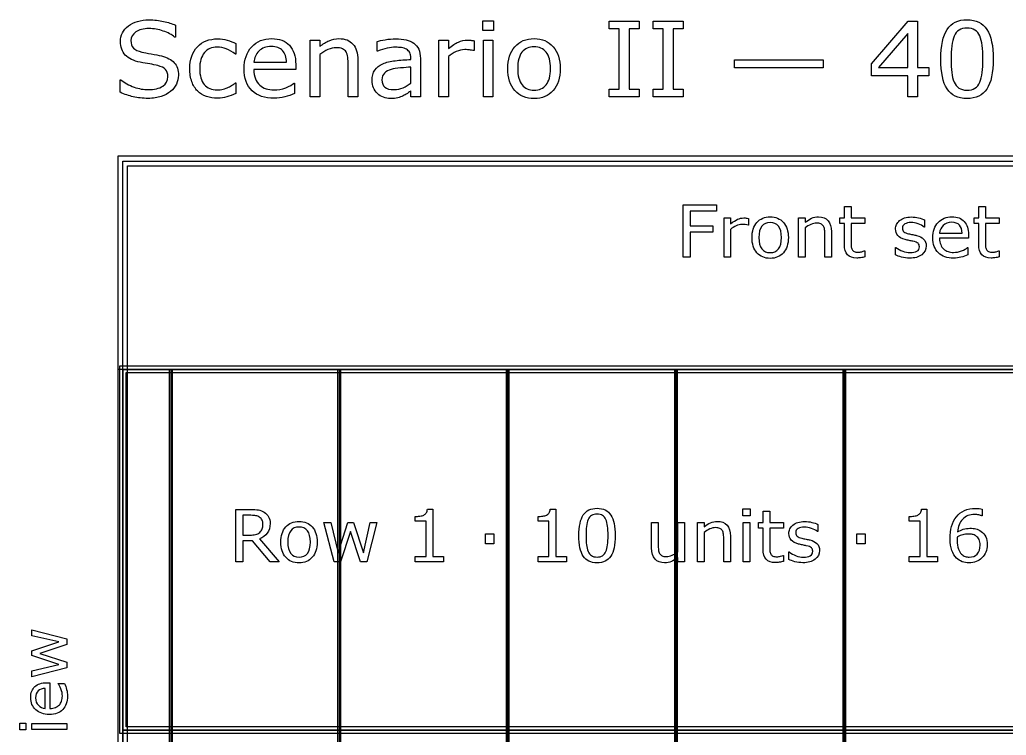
# Model space of a CAD drawing. Extents: x -13 to 750, y 12 to 2314.
# Drawn here: x 31.1 to 154.2, y 1646.2 to 1735.5 of the extents above; entities that cross this region are included whole.
import ezdxf

# ---------------------------------------------------------------- set-up
doc = ezdxf.new("R2010")
doc.units = 0
doc.layers.get('0').update_dxf_attribs({"linetype": 'CONTINUOUS'})

msp = doc.modelspace()

# ---------------------------------------------------------------- linework, layer by layer
at = {"color": 7}
for points in [[(90.244629, 1734.16734), (88.898926, 1734.16734), (88.898926, 1735.40514), (90.244629, 1735.40514)], [(108.41797, 1725.89), (104.68555, 1725.89), (104.68555, 1726.85484), (105.92334, 1726.85484), (105.92334, 1734.37682), (104.68555, 1734.37682), (104.68555, 1735.34166), (108.41797, 1735.34166), (108.41797, 1734.37682), (107.18018, 1734.37682), (107.18018, 1726.85484), (108.41797, 1726.85484)], [(113.88965, 1725.89), (110.15723, 1725.89), (110.15723, 1726.85484), (111.39502, 1726.85484), (111.39502, 1734.37682), (110.15723, 1734.37682), (110.15723, 1735.34166), (113.88965, 1735.34166), (113.88965, 1734.37682), (112.65186, 1734.37682), (112.65186, 1726.85484), (113.88965, 1726.85484)], [(144.53613, 1728.54967), (143.1333, 1728.54967), (143.1333, 1725.89), (141.91455, 1725.89), (141.91455, 1728.54967), (137.38867, 1728.54967), (137.38867, 1730.00963), (141.96533, 1735.34166), (143.1333, 1735.34166), (143.1333, 1729.56529), (144.53613, 1729.56529)], [(90.168457, 1725.89), (88.975098, 1725.89), (88.975098, 1732.98033), (90.168457, 1732.98033)], [(141.91455, 1729.56529), (141.91455, 1733.83092), (138.25195, 1729.56529)], [(131.3584, 1729.52086), (120.30078, 1729.52086), (120.30078, 1730.53648), (131.3584, 1730.53648)], [(152.57227, 1730.619)], [(97.341309, 1729.43199)], [(98.572754, 1729.43199)], [(50.939941, 1728.58775)], [(150.90278, 1727.73717)], [(79.929687, 1727.63563)], [(43.400391, 1718.48961), (43.400391, 1266.2904), (268.59961, 1266.2904), (268.59961, 1718.48961)], [(44, 1717.89), (268, 1717.89), (268, 1691.89), (44, 1691.89)], [(44.599609, 1717.29039), (267.40039, 1717.29039), (267.40039, 1267.4896), (44.599609, 1267.4896)], [(118.06421, 1711.66002), (114.75513, 1711.66002), (114.75513, 1709.81432), (117.59839, 1709.81432), (117.59839, 1709.04088), (114.75513, 1709.04088), (114.75513, 1705.89), (113.88501, 1705.89), (113.88501, 1712.43346), (118.06421, 1712.43346)], [(126.16333, 1708.34215)], [(127.01587, 1708.34215)], [(144.20719, 1707.30499)], [(43.599609, 1692.29039), (43.599609, 1646.48961), (268.40039, 1646.48961), (268.40039, 1692.29039)], [(43.400391, 1691.89), (43.400391, 1433.89), (44.599609, 1433.89), (44.599609, 1691.89)], [(44, 1691.89), (268, 1691.89), (268, 1646.89), (44, 1646.89)], [(44.400391, 1691.48961), (267.59961, 1691.48961), (267.59961, 1647.29039), (44.400391, 1647.29039)], [(49.800781, 1691.89), (49.800781, 1433.89), (50.199219, 1433.89), (50.199219, 1691.89)], [(70.800781, 1691.89), (70.800781, 1433.89), (71.199219, 1433.89), (71.199219, 1691.89)], [(91.800781, 1691.89), (91.800781, 1433.89), (92.199219, 1433.89), (92.199219, 1691.89)], [(112.80078, 1691.89), (112.80078, 1433.89), (113.19922, 1433.89), (113.19922, 1691.89)], [(133.80078, 1691.89), (133.80078, 1433.89), (134.19922, 1433.89), (134.19922, 1691.89)], [(122.26758, 1673.62047), (121.33594, 1673.62047), (121.33594, 1674.4774), (122.26758, 1674.4774)], [(61.473633, 1672.5921)], [(75.703125, 1672.79869), (74.424316, 1667.89), (73.659668, 1667.89), (72.398437, 1671.67369), (71.145996, 1667.89), (70.385742, 1667.89), (69.09375, 1672.79869), (69.955078, 1672.79869), (70.855957, 1668.99742), (72.082031, 1672.79869), (72.763184, 1672.79869), (74.02002, 1668.99742), (74.872559, 1672.79869)], [(122.21484, 1667.89), (121.38867, 1667.89), (121.38867, 1672.79869), (122.21484, 1672.79869)], [(90.292969, 1670.13561), (89.242676, 1670.13561), (89.242676, 1671.37926), (90.292969, 1671.37926)], [(105.41895, 1671.16393)], [(136.59814, 1670.13556), (135.54785, 1670.13556), (135.54785, 1671.37921), (136.59814, 1671.37921)], [(67.397461, 1670.34215)], [(68.25, 1670.34215)], [(151.82963, 1670.01251)], [(104.26317, 1669.16881)], [(130.90283, 1669.30499)], [(32.63672, 1659.397812), (37, 1658.261094), (37, 1657.581406), (33.63672, 1656.460312), (37, 1655.347031), (37, 1654.67125), (32.63672, 1653.522812), (32.63672, 1654.288437), (36.01562, 1655.089219), (32.63672, 1656.179062), (32.63672, 1656.784531), (36.01562, 1657.901719), (32.63672, 1658.659531)], [(31.90625, 1647.737656), (31.90625, 1646.909531), (31.14453, 1646.909531), (31.14453, 1647.737656)], [(37, 1647.690781), (37, 1646.956406), (32.63672, 1646.956406), (32.63672, 1647.690781)], [(44, 1646.89), (268, 1646.89), (268, 1620.89), (44, 1620.89)]]:
    msp.add_lwpolyline(points, close=True, dxfattribs=at)
for points in [[(50.559085, 1734.85289), (50.559085, 1733.36754), (50.470215, 1733.36754)], [(68.573729, 1731.18395), (68.573729, 1725.89), (67.38037, 1725.89), (67.38037, 1732.98033), (68.573729, 1732.98033), (68.573729, 1732.19322)], [(75.784668, 1731.61561), (75.721188, 1731.61561), (75.721188, 1732.82801)], [(84.607906, 1730.92368), (84.607906, 1725.89), (83.414547, 1725.89), (83.414547, 1732.98033), (84.607906, 1732.98033), (84.607906, 1731.93297)], [(87.838863, 1732.90423), (87.838867, 1731.67906)], [(58.106445, 1732.55504), (58.106445, 1731.22838), (58.042965, 1731.22838)], [(87.838867, 1731.67906), (87.775387, 1731.67906)], [(60.347168, 1730.22545), (64.409668, 1730.22545)], [(73.309081, 1730.49205), (73.309082, 1725.89)], [(79.929687, 1730.57457), (79.929687, 1730.75865)], [(81.116696, 1730.70154), (81.116699, 1725.89)], [(65.571289, 1729.31139), (60.347168, 1729.31139)], [(65.571292, 1729.95885), (65.571289, 1729.31139)], [(73.309082, 1725.89), (72.115723, 1725.89), (72.115723, 1729.92711)], [(79.929687, 1727.63561), (79.929687, 1729.60973)], [(43.652832, 1726.47398), (43.652832, 1728.0482), (43.741702, 1728.0482)], [(58.042965, 1727.64829), (58.106445, 1727.64829), (58.106445, 1726.33434)], [(65.368164, 1727.62291), (65.431644, 1727.62291), (65.431644, 1726.32164)], [(81.116699, 1725.89), (79.929687, 1725.89), (79.929687, 1726.64537)], [(134.00757, 1707.494), (134.00757, 1710.10436), (133.44946, 1710.10436), (133.44946, 1710.79869), (134.00757, 1710.79869), (134.00757, 1712.20934), (134.83374, 1712.20934), (134.83374, 1710.79869), (136.53882, 1710.79869), (136.53882, 1710.10436), (134.83374, 1710.10436), (134.83374, 1707.86754)], [(150.76831, 1707.494), (150.76831, 1710.10436), (150.21021, 1710.10436), (150.21021, 1710.79869), (150.76831, 1710.79869), (150.76831, 1712.20934), (151.59448, 1712.20934), (151.59448, 1710.79869), (153.29956, 1710.79869), (153.29956, 1710.10436), (151.59448, 1710.10436), (151.59448, 1707.86754)], [(119.81767, 1709.37486), (119.81767, 1705.89), (118.9915, 1705.89), (118.9915, 1710.79869), (119.81767, 1710.79869), (119.81767, 1710.07359)], [(122.05448, 1710.74599), (122.05444, 1709.89781)], [(129.1208, 1709.55506), (129.1208, 1705.89), (128.29463, 1705.89), (128.29463, 1710.79869), (129.1208, 1710.79869), (129.1208, 1710.25377)], [(144.01388, 1710.54817), (144.01388, 1709.66487), (143.96988, 1709.66487)], [(122.05444, 1709.89781), (122.01054, 1709.89781)], [(132.39917, 1705.89), (131.573, 1705.89), (131.573, 1708.68492)], [(132.39912, 1709.07604), (132.39917, 1705.89)], [(145.88159, 1708.89141), (148.69409, 1708.89141)], [(149.49829, 1708.2586), (145.88159, 1708.2586)], [(149.49825, 1708.70684), (149.49829, 1708.2586)], [(140.37085, 1706.18438), (140.37085, 1707.11163), (140.41475, 1707.11163)], [(149.35767, 1707.08966), (149.40157, 1707.08966), (149.40157, 1706.18878)], [(136.49489, 1706.67659), (136.53879, 1706.67659), (136.53882, 1705.9339)], [(153.25564, 1706.67659), (153.29954, 1706.67659), (153.29956, 1705.9339)], [(44, 1691.89), (44, 1433.89)], [(50, 1691.89), (50, 1433.89)], [(71, 1691.89), (71, 1433.89)], [(92, 1691.89), (92, 1433.89)], [(113, 1691.89), (113, 1433.89)], [(134, 1691.89), (134, 1433.89)], [(63.508301, 1667.89), (62.378906, 1667.89), (60.19043, 1670.49156), (58.964355, 1670.49156), (58.964355, 1667.89), (58.094238, 1667.89), (58.094238, 1674.43346), (59.926758, 1674.43346)], [(59.988281, 1673.68635), (58.964355, 1673.68635), (58.964355, 1671.21662), (59.843262, 1671.21662)], [(81.991699, 1674.45539), (82.672852, 1674.45539), (82.672852, 1668.55793), (84.008789, 1668.55793), (84.008789, 1667.89)], [(97.31543, 1674.45539), (97.996582, 1674.45539), (97.996582, 1668.55793), (99.33252, 1668.55793), (99.33252, 1667.89)], [(123.86719, 1669.494), (123.86719, 1672.10436), (123.30908, 1672.10436), (123.30908, 1672.79869), (123.86719, 1672.79869), (123.86719, 1674.20934), (124.69336, 1674.20934), (124.69336, 1672.79869), (126.39844, 1672.79869), (126.39844, 1672.10436), (124.69336, 1672.10436), (124.69336, 1669.86754)], [(143.62061, 1674.45539), (144.30176, 1674.45539), (144.30176, 1668.55793), (145.6377, 1668.55793), (145.6377, 1667.89)], [(151.19238, 1674.4554), (151.19238, 1673.61604), (151.14848, 1673.61604)], [(84.008789, 1667.89), (80.466797, 1667.89), (80.466797, 1668.55797), (81.829102, 1668.55797), (81.829102, 1672.94371), (80.466797, 1672.94371), (80.466797, 1673.54137)], [(99.33252, 1667.89), (95.790527, 1667.89), (95.790527, 1668.55797), (97.152832, 1668.55797), (97.152832, 1672.94371), (95.790527, 1672.94371), (95.790527, 1673.54137)], [(109.9541, 1669.61266), (109.9541, 1672.79869), (110.78027, 1672.79869), (110.78027, 1670.00377)], [(113.23246, 1669.13364), (113.23246, 1672.79868), (114.05863, 1672.79868), (114.05859, 1667.89)], [(116.51069, 1671.55506), (116.51069, 1667.89), (115.68452, 1667.89), (115.68452, 1672.79869), (116.51069, 1672.79869), (116.51069, 1672.25377)], [(130.70943, 1672.54817), (130.70943, 1671.66487), (130.66553, 1671.66487)], [(145.6377, 1667.89), (142.0957, 1667.89), (142.0957, 1668.55797), (143.45801, 1668.55797), (143.45801, 1672.94371), (142.0957, 1672.94371), (142.0957, 1673.54137)], [(61.047363, 1670.75084), (63.508301, 1667.89)], [(119.78906, 1667.89), (118.96289, 1667.89), (118.96289, 1670.68492)], [(119.78901, 1671.07604), (119.78906, 1667.89)], [(150.93788, 1669.97729), (150.9375, 1669.97736)], [(126.35451, 1668.67659), (126.39841, 1668.67659), (126.39844, 1667.9339)], [(127.06641, 1668.18438), (127.06641, 1669.11163), (127.11031, 1669.11163)], [(114.05859, 1667.89), (113.23242, 1667.89), (113.23242, 1668.43492)], [(34.49604, 1652.796248), (34.89453, 1652.79625)], [(34.89453, 1652.79625), (34.89453, 1649.581406)], [(35.93354, 1652.67125), (35.93354, 1652.71031), (36.73432, 1652.71031)], [(34.33203, 1649.581406), (34.33203, 1652.081406)]]:
    msp.add_lwpolyline(points, dxfattribs=at)
for points in [[(44.712894, 1734.75133), (45.381513, 1735.259143), (46.229983, 1735.51305), (47.258304, 1735.51305)], [(47.258304, 1735.51305), (47.922692, 1735.51305), (48.532067, 1735.449573), (49.086429, 1735.32262)], [(49.086429, 1735.32262), (49.640791, 1735.195667), (50.131676, 1735.03909), (50.559085, 1734.85289)], [(146.82764, 1734.32604), (147.356607, 1735.130073), (148.1818, 1735.53209), (149.30322, 1735.53209)], [(149.30322, 1735.53209), (150.437333, 1735.53209), (151.264647, 1735.123723), (151.78516, 1734.30699)], [(43.709964, 1732.80895), (43.709964, 1733.60029), (44.044274, 1734.24775), (44.712894, 1734.75133)], [(45.626953, 1734.00865), (45.220703, 1733.729357), (45.017578, 1733.369657), (45.017578, 1732.92955)], [(47.251953, 1734.4276), (46.579102, 1734.4276), (46.037435, 1734.28795), (45.626953, 1734.00865)], [(49.04834, 1734.12291), (48.464355, 1734.326037), (47.86556, 1734.4276), (47.251953, 1734.4276)], [(50.470215, 1733.36754), (50.110514, 1733.672227), (49.636556, 1733.924017), (49.04834, 1734.12291)], [(146.03418, 1730.60631), (146.03418, 1732.286323), (146.298667, 1733.526233), (146.82764, 1734.32604)], [(148.31299, 1734.23717), (148.05485, 1734.07213), (147.84961, 1733.822453), (147.69727, 1733.48814)], [(149.30322, 1734.48473), (148.905433, 1734.48473), (148.575357, 1734.40221), (148.31299, 1734.23717)], [(150.28711, 1734.23717), (150.033203, 1734.40221), (149.70524, 1734.48473), (149.30322, 1734.48473)], [(150.89648, 1733.50084), (150.748373, 1733.826687), (150.54525, 1734.07213), (150.28711, 1734.23717)], [(151.78516, 1734.30699), (152.3099, 1733.49449), (152.57227, 1732.26516), (152.57227, 1730.619)], [(44.312991, 1731.12682), (43.910973, 1731.55846), (43.709964, 1732.11917), (43.709964, 1732.80895)], [(45.017578, 1732.92955), (45.017578, 1732.535997), (45.119141, 1732.227077), (45.322266, 1732.00279)], [(53.307617, 1732.15514), (53.946614, 1732.815293), (54.788737, 1733.14537), (55.833984, 1733.14537)], [(55.833984, 1733.14537), (56.240234, 1733.14537), (56.638021, 1733.08824), (57.027344, 1732.97398)], [(57.027344, 1732.97398), (57.420899, 1732.859727), (57.780599, 1732.72008), (58.106445, 1732.55504)], [(60.080569, 1732.15514), (60.715335, 1732.836453), (61.548994, 1733.17711), (62.581546, 1733.17711)], [(62.581546, 1733.17711), (63.537926, 1733.17711), (64.274254, 1732.897813), (64.79053, 1732.33922)], [(68.573729, 1732.19322), (68.946125, 1732.50214), (69.331216, 1732.743353), (69.729003, 1732.91686)], [(69.729003, 1732.91686), (70.12679, 1733.09036), (70.535156, 1733.17711), (70.954101, 1733.17711)], [(70.954101, 1733.17711), (71.720051, 1733.17711), (72.304035, 1732.946477), (72.706054, 1732.48521)], [(75.721188, 1732.82801), (75.953935, 1732.891477), (76.290361, 1732.9613), (76.730466, 1733.03748)], [(76.730466, 1733.03748), (77.17057, 1733.113653), (77.604326, 1733.15174), (78.031735, 1733.15174)], [(78.031735, 1733.15174), (78.531084, 1733.15174), (78.964841, 1733.109423), (79.333005, 1733.02479)], [(79.333005, 1733.02479), (79.705401, 1732.944383), (80.027016, 1732.804733), (80.297849, 1732.60584)], [(84.607906, 1731.93297), (85.081865, 1732.31383), (85.498694, 1732.582547), (85.858394, 1732.73912)], [(85.858394, 1732.73912), (86.222327, 1732.899927), (86.592607, 1732.98033), (86.969234, 1732.98033)], [(86.969234, 1732.98033), (87.176591, 1732.98033), (87.326819, 1732.973997), (87.419918, 1732.96133)], [(87.419918, 1732.96133), (87.513017, 1732.952863), (87.652665, 1732.93383), (87.838863, 1732.90423)], [(92.910645, 1732.16783), (93.503092, 1732.840683), (94.300781, 1733.17711), (95.303711, 1733.17711)], [(95.303711, 1733.17711), (96.298177, 1733.17711), (97.091634, 1732.840683), (97.684082, 1732.16783)], [(147.69727, 1733.48814), (147.55339, 1733.174993), (147.453943, 1732.76663), (147.39893, 1732.26305)], [(151.20117, 1732.29479), (151.15037, 1732.768743), (151.048807, 1733.17076), (150.89648, 1733.50084)], [(45.322266, 1732.00279), (45.525391, 1731.77851), (45.882975, 1731.607123), (46.39502, 1731.48863)], [(46.39502, 1731.48863), (46.665853, 1731.429363), (47.050944, 1731.357423), (47.550293, 1731.27281)], [(52.355469, 1729.42564), (52.355469, 1730.585147), (52.672852, 1731.49498), (53.307617, 1732.15514)], [(54.177242, 1731.42516), (53.787919, 1730.97236), (53.593258, 1730.305853), (53.593258, 1729.42564)], [(55.783199, 1732.1107), (55.106116, 1732.1107), (54.570797, 1731.882187), (54.177242, 1731.42516)], [(56.913082, 1731.88219), (56.527991, 1732.03453), (56.151363, 1732.1107), (55.783199, 1732.1107)], [(58.042965, 1731.22838), (57.679032, 1731.511907), (57.302405, 1731.729843), (56.913082, 1731.88219)], [(59.134769, 1729.39391), (59.134769, 1730.55341), (59.450036, 1731.47382), (60.080569, 1732.15514)], [(60.988281, 1731.62828), (60.611654, 1731.251653), (60.397949, 1730.784043), (60.347168, 1730.22545)], [(62.518066, 1732.19322), (61.879069, 1732.19322), (61.36914, 1732.004907), (60.988281, 1731.62828)], [(63.933594, 1731.67906), (63.624675, 1732.021833), (63.152832, 1732.19322), (62.518066, 1732.19322)], [(64.409668, 1730.22545), (64.405468, 1730.85175), (64.246777, 1731.336287), (63.933594, 1731.67906)], [(64.79053, 1732.33922), (65.311038, 1731.780627), (65.571292, 1730.98717), (65.571292, 1729.95885)], [(69.595702, 1731.79967), (69.240233, 1731.638863), (68.899576, 1731.433623), (68.573729, 1731.18395)], [(70.617675, 1732.04088), (70.291828, 1732.04088), (69.951171, 1731.960477), (69.595702, 1731.79967)], [(71.392089, 1731.90758), (71.193196, 1731.996447), (70.935058, 1732.04088), (70.617675, 1732.04088)], [(71.84912, 1731.51402), (71.743326, 1731.69176), (71.590982, 1731.822947), (71.392089, 1731.90758)], [(72.058593, 1730.84117), (72.020506, 1731.12893), (71.950682, 1731.353213), (71.84912, 1731.51402)], [(72.706054, 1732.48521), (73.108072, 1732.02395), (73.309081, 1731.359563), (73.309081, 1730.49205)], [(76.978027, 1731.97107), (76.592936, 1731.89067), (76.19515, 1731.772183), (75.784668, 1731.61561)], [(78.025391, 1732.09803), (77.71224, 1732.09803), (77.363118, 1732.05571), (76.978027, 1731.97107)], [(78.768066, 1732.04723), (78.531087, 1732.081097), (78.283529, 1732.09803), (78.025391, 1732.09803)], [(79.377441, 1731.85045), (79.20817, 1731.947783), (79.005045, 1732.013377), (78.768066, 1732.04723)], [(79.783691, 1731.4315), (79.690592, 1731.60924), (79.555176, 1731.74889), (79.377441, 1731.85045)], [(79.929687, 1730.75865), (79.929687, 1731.029483), (79.881022, 1731.253767), (79.783691, 1731.4315)], [(80.297849, 1732.60584), (80.56445, 1732.41118), (80.767575, 1732.15939), (80.907224, 1731.85047)], [(80.907224, 1731.85047), (81.046872, 1731.54155), (81.116696, 1731.158573), (81.116696, 1730.70154)], [(85.598141, 1731.5521), (85.255367, 1731.391293), (84.925289, 1731.18182), (84.607906, 1730.92368)], [(86.664547, 1731.79966), (86.296383, 1731.79966), (85.940914, 1731.71714), (85.598141, 1731.5521)], [(87.254879, 1731.76796), (87.08984, 1731.789093), (86.893062, 1731.79966), (86.664547, 1731.79966)], [(87.775387, 1731.67906), (87.597652, 1731.721393), (87.42415, 1731.751027), (87.254879, 1731.76796)], [(92.02832, 1729.43199), (92.02832, 1730.587263), (92.322428, 1731.49921), (92.910645, 1732.16783)], [(93.792969, 1731.47594), (93.4375, 1731.0316), (93.259766, 1730.350283), (93.259766, 1729.43199)], [(95.303711, 1732.14879), (94.65625, 1732.14879), (94.15267, 1731.924507), (93.792969, 1731.47594)], [(96.801758, 1731.47594), (96.442057, 1731.924507), (95.942708, 1732.14879), (95.303711, 1732.14879)], [(97.341309, 1729.43199), (97.341309, 1730.350283), (97.161459, 1731.0316), (96.801758, 1731.47594)], [(97.684082, 1732.16783), (98.27653, 1731.49921), (98.572754, 1730.587263), (98.572754, 1729.43199)], [(147.39893, 1732.26305), (147.34813, 1731.75947), (147.32273, 1731.207223), (147.32273, 1730.60631)], [(151.28367, 1730.619), (151.28367, 1731.262233), (151.25617, 1731.82083), (151.20117, 1732.29479)], [(46.179202, 1730.2191), (45.341311, 1730.396833), (44.719241, 1730.699407), (44.312991, 1731.12682)], [(47.353519, 1730.00963), (46.985355, 1730.06463), (46.593916, 1730.134453), (46.179202, 1730.2191)], [(47.550293, 1731.27281), (48.049642, 1731.188177), (48.472819, 1731.101427), (48.819824, 1731.01256)], [(48.819824, 1731.01256), (49.522298, 1730.82636), (50.051269, 1730.544947), (50.406738, 1730.16832)], [(50.406738, 1730.16832), (50.762207, 1729.791693), (50.939941, 1729.264837), (50.939941, 1728.58775)], [(72.115723, 1729.92711), (72.115723, 1730.252957), (72.09668, 1730.557643), (72.058593, 1730.84117)], [(76.425781, 1730.03502), (76.857422, 1730.225447), (77.375814, 1730.354517), (77.980957, 1730.42223)], [(77.980957, 1730.42223), (78.5861, 1730.489937), (79.235677, 1730.540717), (79.929687, 1730.57457)], [(146.81494, 1726.89928), (146.294433, 1727.703313), (146.03418, 1728.93899), (146.03418, 1730.60631)], [(147.32273, 1730.60631), (147.32273, 1729.94615), (147.345997, 1729.393903), (147.39253, 1728.94957)], [(151.20117, 1728.94322), (151.25617, 1729.408713), (151.28367, 1729.967307), (151.28367, 1730.619)], [(152.57227, 1730.619), (152.57227, 1728.92206), (152.305667, 1727.675803), (151.77246, 1726.88023)], [(48.388187, 1729.80016), (48.070804, 1729.884793), (47.725914, 1729.954617), (47.353519, 1730.00963)], [(49.321292, 1729.33678), (49.118167, 1729.535673), (48.807132, 1729.690133), (48.388187, 1729.80016)], [(49.632327, 1728.41002), (49.632327, 1728.828967), (49.528649, 1729.137887), (49.321292, 1729.33678)], [(52.609375, 1727.7943), (52.440104, 1728.259793), (52.355469, 1728.803573), (52.355469, 1729.42564)], [(53.593258, 1729.42564), (53.593258, 1728.570827), (53.783688, 1727.912787), (54.164547, 1727.45152)], [(60.125003, 1726.67711), (59.464847, 1727.31611), (59.134769, 1728.22171), (59.134769, 1729.39391)], [(60.347168, 1729.31139), (60.347168, 1728.875517), (60.41276, 1728.494657), (60.543945, 1728.16881)], [(75.092773, 1727.94664), (75.092773, 1728.484073), (75.207031, 1728.91783), (75.435547, 1729.24791)], [(75.435547, 1729.24791), (75.668294, 1729.582223), (75.998372, 1729.844593), (76.425781, 1730.03502)], [(77.473145, 1729.33045), (77.130371, 1729.233117), (76.85319, 1729.080773), (76.641602, 1728.87342)], [(78.641113, 1729.51453), (78.150228, 1729.472197), (77.760905, 1729.410837), (77.473145, 1729.33045)], [(79.929687, 1729.60973), (79.565755, 1729.588597), (79.13623, 1729.556863), (78.641113, 1729.51453)], [(92.910645, 1726.69615), (92.322428, 1727.36477), (92.02832, 1728.276717), (92.02832, 1729.43199)], [(93.259766, 1729.43199), (93.259766, 1728.543317), (93.439616, 1727.86835), (93.799316, 1727.40709)], [(96.79541, 1727.40074), (97.159343, 1727.857773), (97.341309, 1728.534857), (97.341309, 1729.43199)], [(98.572754, 1729.43199), (98.572754, 1728.276717), (98.27653, 1727.36477), (97.684082, 1726.69615)], [(147.39253, 1728.94957), (147.439063, 1728.505237), (147.53851, 1728.10745), (147.69087, 1727.75621)], [(150.90283, 1727.73717), (151.050943, 1728.079943), (151.15039, 1728.48196), (151.20117, 1728.94322)], [(43.741702, 1728.0482), (44.219892, 1727.650413), (44.772138, 1727.34361), (45.39844, 1727.12779)], [(48.978519, 1727.24205), (49.414391, 1727.534043), (49.632327, 1727.923367), (49.632327, 1728.41002)], [(50.939941, 1728.58775), (50.939941, 1728.21959), (50.85319, 1727.85566), (50.679687, 1727.49596)], [(53.32666, 1726.63902), (53.017741, 1726.943707), (52.778646, 1727.3288), (52.609375, 1727.7943)], [(60.543945, 1728.16881), (60.67513, 1727.847197), (60.854981, 1727.58271), (61.083496, 1727.37535)], [(75.759277, 1726.32799), (75.314941, 1726.751163), (75.092773, 1727.290713), (75.092773, 1727.94664)], [(76.641602, 1728.87342), (76.430013, 1728.670293), (76.324219, 1728.38888), (76.324219, 1728.02918)], [(76.324219, 1728.02918), (76.324219, 1727.622933), (76.44694, 1727.31613), (76.692383, 1727.10877)], [(147.69087, 1727.75621), (147.830517, 1727.42613), (148.027293, 1727.17434), (148.2812, 1727.00084)], [(150.29341, 1726.98814), (150.555777, 1727.15318), (150.7589, 1727.402857), (150.90278, 1727.73717)], [(45.30957, 1725.90904), (44.767903, 1726.035993), (44.215657, 1726.224307), (43.652832, 1726.47398)], [(45.39844, 1727.12779), (46.024743, 1726.91197), (46.612959, 1726.80406), (47.163089, 1726.80406)], [(47.163089, 1726.80406), (47.941735, 1726.80406), (48.546878, 1726.950057), (48.978519, 1727.24205)], [(49.962402, 1726.58189), (49.623861, 1726.311057), (49.22819, 1726.09947), (48.775391, 1725.94713)], [(50.679687, 1727.49596), (50.510416, 1727.13626), (50.271321, 1726.83157), (49.962402, 1726.58189)], [(54.424805, 1725.95348), (53.997396, 1726.10582), (53.631347, 1726.334333), (53.32666, 1726.63902)], [(54.164547, 1727.45152), (54.549638, 1726.994493), (55.089188, 1726.76598), (55.783199, 1726.76598)], [(55.783199, 1726.76598), (56.02441, 1726.76598), (56.269853, 1726.797713), (56.519527, 1726.86118)], [(56.519527, 1726.86118), (56.769202, 1726.924647), (56.993486, 1727.007167), (57.192379, 1727.10874)], [(57.192379, 1727.10874), (57.365882, 1727.197607), (57.528805, 1727.290707), (57.681148, 1727.38804)], [(57.681148, 1727.38804), (57.833492, 1727.4896), (57.954098, 1727.57635), (58.042965, 1727.64829)], [(62.879886, 1725.72496), (61.703453, 1725.72496), (60.785159, 1726.042343), (60.125003, 1726.67711)], [(61.083496, 1727.37535), (61.303548, 1727.172223), (61.563802, 1727.01988), (61.864258, 1726.91832)], [(61.864258, 1726.91832), (62.168945, 1726.81676), (62.503255, 1726.76598), (62.867187, 1726.76598)], [(62.867187, 1726.76598), (63.349609, 1726.76598), (63.834147, 1726.861193), (64.320801, 1727.05162)], [(64.320801, 1727.05162), (64.811686, 1727.24628), (65.160807, 1727.43671), (65.368164, 1727.62291)], [(76.692383, 1727.10877), (76.937826, 1726.905643), (77.312337, 1726.80408), (77.815918, 1726.80408)], [(77.815918, 1726.80408), (78.234863, 1726.80408), (78.617839, 1726.884483), (78.964844, 1727.04529)], [(78.964844, 1727.04529), (79.311849, 1727.21033), (79.633464, 1727.40711), (79.929687, 1727.63563)], [(79.929687, 1726.64537), (79.823893, 1726.57343), (79.680013, 1726.471867), (79.498047, 1726.34068)], [(95.303711, 1725.69322), (94.300781, 1725.69322), (93.503092, 1726.02753), (92.910645, 1726.69615)], [(93.799316, 1727.40709), (94.159017, 1726.950057), (94.660482, 1726.72154), (95.303711, 1726.72154)], [(95.303711, 1726.72154), (95.938476, 1726.72154), (96.435709, 1726.94794), (96.79541, 1727.40074)], [(97.684082, 1726.69615), (97.091634, 1726.02753), (96.298177, 1725.69322), (95.303711, 1725.69322)], [(149.30322, 1725.69322), (148.169107, 1725.69322), (147.33968, 1726.09524), (146.81494, 1726.89928)], [(148.2812, 1727.00084), (148.53934, 1726.82734), (148.879997, 1726.74059), (149.30317, 1726.74059)], [(149.30317, 1726.74059), (149.700957, 1726.74059), (150.031037, 1726.823107), (150.29341, 1726.98814)], [(151.77246, 1726.88023), (151.243487, 1726.08889), (150.420407, 1725.69322), (149.30322, 1725.69322)], [(47.150391, 1725.71861), (46.469076, 1725.71861), (45.855469, 1725.782087), (45.30957, 1725.90904)], [(48.775391, 1725.94713), (48.326823, 1725.794783), (47.785156, 1725.71861), (47.150391, 1725.71861)], [(55.833984, 1725.73131), (55.32194, 1725.73131), (54.852214, 1725.805367), (54.424805, 1725.95348)], [(56.970215, 1725.89), (56.614746, 1725.784207), (56.236003, 1725.73131), (55.833984, 1725.73131)], [(58.106445, 1726.33434), (57.708659, 1726.143907), (57.329916, 1725.995793), (56.970215, 1725.89)], [(64.200198, 1725.89635), (63.781253, 1725.78209), (63.341149, 1725.72496), (62.879886, 1725.72496)], [(65.431644, 1726.32164), (65.029625, 1726.152367), (64.619143, 1726.010603), (64.200198, 1725.89635)], [(77.384277, 1725.69322), (76.74528, 1725.69322), (76.203613, 1725.90481), (75.759277, 1726.32799)], [(78.291992, 1725.79479), (78.033854, 1725.727077), (77.731282, 1725.69322), (77.384277, 1725.69322)], [(78.977539, 1726.036), (78.778646, 1725.938667), (78.55013, 1725.858263), (78.291992, 1725.79479)], [(79.498047, 1726.34068), (79.320312, 1726.213727), (79.14681, 1726.112167), (78.977539, 1726.036)], [(119.81767, 1710.07359), (120.14579, 1710.337263), (120.434363, 1710.5233), (120.68339, 1710.6317)], [(120.68339, 1710.6317), (120.935343, 1710.743027), (121.19169, 1710.79869), (121.45243, 1710.79869)], [(121.45243, 1710.79869), (121.595983, 1710.79869), (121.699987, 1710.79429), (121.76444, 1710.78549)], [(121.76444, 1710.78549), (121.828907, 1710.77949), (121.925587, 1710.766323), (122.05448, 1710.74599)], [(123.09595, 1710.23619), (123.506103, 1710.70201), (124.05835, 1710.93492), (124.75269, 1710.93492)], [(124.75269, 1710.93492), (125.441163, 1710.93492), (125.990477, 1710.70201), (126.40063, 1710.23619)], [(129.1208, 1710.25377), (129.378613, 1710.467637), (129.645213, 1710.63463), (129.9206, 1710.75475)], [(129.9206, 1710.75475), (130.195993, 1710.874863), (130.47871, 1710.93492), (130.76875, 1710.93492)], [(130.76875, 1710.93492), (131.299023, 1710.93492), (131.70332, 1710.775253), (131.98164, 1710.45592)], [(140.51583, 1709.99007), (140.60079, 1710.168777), (140.72823, 1710.328443), (140.89815, 1710.46907)], [(140.89815, 1710.46907), (141.062217, 1710.606763), (141.270227, 1710.715163), (141.52218, 1710.79427)], [(141.52218, 1710.79427), (141.77706, 1710.876297), (142.06124, 1710.91731), (142.37472, 1710.91731)], [(142.37472, 1710.91731), (142.667687, 1710.91731), (142.963583, 1710.88069), (143.26241, 1710.80745)], [(143.26241, 1710.80745), (143.56417, 1710.737137), (143.81466, 1710.65071), (144.01388, 1710.54817)], [(145.69698, 1710.22735), (146.136433, 1710.69903), (146.713583, 1710.93487), (147.42843, 1710.93487)], [(147.42843, 1710.93487), (148.090537, 1710.93487), (148.6003, 1710.74151), (148.95772, 1710.35479)], [(120.50321, 1709.80992), (120.26591, 1709.698593), (120.037397, 1709.553573), (119.81767, 1709.37486)], [(121.2415, 1709.98131), (120.986613, 1709.98131), (120.740517, 1709.92418), (120.50321, 1709.80992)], [(121.65019, 1709.95931), (121.53593, 1709.973977), (121.3997, 1709.98131), (121.2415, 1709.98131)], [(122.01054, 1709.89781), (121.887493, 1709.927077), (121.767377, 1709.947577), (121.65019, 1709.95931)], [(122.48511, 1708.34215), (122.48511, 1709.141957), (122.688723, 1709.773303), (123.09595, 1710.23619)], [(123.70679, 1709.75719), (123.460697, 1709.44957), (123.33765, 1708.97789), (123.33765, 1708.34215)], [(124.75269, 1710.22301), (124.304443, 1710.22301), (123.95581, 1710.067737), (123.70679, 1709.75719)], [(125.78979, 1709.75719), (125.54077, 1710.067737), (125.19507, 1710.22301), (124.75269, 1710.22301)], [(126.16333, 1708.34215), (126.16333, 1708.97789), (126.038817, 1709.44957), (125.78979, 1709.75719)], [(126.40063, 1710.23619), (126.81079, 1709.773303), (127.01587, 1709.141957), (127.01587, 1708.34215)], [(129.82832, 1709.98133), (129.582227, 1709.870003), (129.346387, 1709.727913), (129.1208, 1709.55506)], [(130.53584, 1710.14832), (130.310253, 1710.14832), (130.074413, 1710.092657), (129.82832, 1709.98133)], [(131.07197, 1710.05602), (130.934277, 1710.117553), (130.755567, 1710.14832), (130.53584, 1710.14832)], [(131.38838, 1709.78355), (131.315133, 1709.906603), (131.209663, 1709.997427), (131.07197, 1710.05602)], [(131.5334, 1709.31773), (131.507067, 1709.51695), (131.458727, 1709.672223), (131.38838, 1709.78355)], [(131.573, 1708.68492), (131.573, 1708.910507), (131.5598, 1709.121443), (131.5334, 1709.31773)], [(131.98164, 1710.45592), (132.25996, 1710.13658), (132.39912, 1709.67662), (132.39912, 1709.07604)], [(140.39278, 1709.41878), (140.39278, 1709.620927), (140.433797, 1709.811357), (140.51583, 1709.99007)], [(140.66085, 1708.6014), (140.482137, 1708.824053), (140.39278, 1709.096513), (140.39278, 1709.41878)], [(141.54849, 1710.0428), (141.340483, 1709.928547), (141.23648, 1709.75716), (141.23648, 1709.52864)], [(141.23648, 1709.52864), (141.23648, 1709.326493), (141.29947, 1709.17415), (141.42545, 1709.07161)], [(142.31314, 1710.21858), (142.011387, 1710.21858), (141.756503, 1710.159987), (141.54849, 1710.0428)], [(143.20084, 1710.05599), (142.89908, 1710.164383), (142.60318, 1710.21858), (142.31314, 1710.21858)], [(143.96988, 1709.66487), (143.75894, 1709.820143), (143.502593, 1709.950517), (143.20084, 1710.05599)], [(145.0422, 1708.31573), (145.0422, 1709.118463), (145.26046, 1709.75567), (145.69698, 1710.22735)], [(146.32544, 1709.86261), (146.0647, 1709.601863), (145.91675, 1709.27813), (145.88159, 1708.89141)], [(147.38452, 1710.25372), (146.94214, 1710.25372), (146.589113, 1710.12335), (146.32544, 1709.86261)], [(148.3645, 1709.89776), (148.150633, 1710.135067), (147.823973, 1710.25372), (147.38452, 1710.25372)], [(148.69409, 1708.89141), (148.691423, 1709.32501), (148.58156, 1709.66046), (148.3645, 1709.89776)], [(148.95772, 1710.35479), (149.318073, 1709.968077), (149.49825, 1709.41876), (149.49825, 1708.70684)], [(123.09595, 1706.44811), (122.688723, 1706.910997), (122.48511, 1707.542343), (122.48511, 1708.34215)], [(123.33765, 1708.34215), (123.33765, 1707.726917), (123.46216, 1707.25963), (123.71118, 1706.94029)], [(125.7854, 1706.9359), (126.037353, 1707.252307), (126.16333, 1707.721057), (126.16333, 1708.34215)], [(127.01587, 1708.34215), (127.01587, 1707.542343), (126.81079, 1706.910997), (126.40063, 1706.44811)], [(141.57931, 1708.10042), (141.148643, 1708.21468), (140.84249, 1708.381673), (140.66085, 1708.6014)], [(141.42545, 1709.07161), (141.548497, 1708.96907), (141.747713, 1708.885573), (142.0231, 1708.82112)], [(142.09347, 1707.98616), (141.90597, 1708.021293), (141.734583, 1708.05938), (141.57931, 1708.10042)], [(142.0231, 1708.82112), (142.175447, 1708.785987), (142.34537, 1708.75083), (142.53287, 1708.71565)], [(142.53287, 1708.71565), (142.723297, 1708.680517), (142.8815, 1708.648283), (143.00748, 1708.61895)], [(143.00748, 1708.61895), (143.391267, 1708.531063), (143.687163, 1708.380187), (143.89517, 1708.16632)], [(143.89517, 1708.16632), (144.103183, 1707.94952), (144.20719, 1707.66241), (144.20719, 1707.30499)], [(145.72774, 1706.43487), (145.270713, 1706.877257), (145.0422, 1707.50421), (145.0422, 1708.31573)], [(145.88159, 1708.2586), (145.88159, 1707.956847), (145.927, 1707.693177), (146.01782, 1707.46759)], [(123.71118, 1706.94029), (123.960207, 1706.623883), (124.307377, 1706.46568), (124.75269, 1706.46568)], [(124.75269, 1706.46568), (125.192143, 1706.46568), (125.53638, 1706.62242), (125.7854, 1706.9359)], [(134.39868, 1706.19762), (134.13794, 1706.467147), (134.00757, 1706.899273), (134.00757, 1707.494)], [(134.83374, 1707.86754), (134.83374, 1707.609727), (134.839607, 1707.407577), (134.85134, 1707.26109)], [(134.85134, 1707.26109), (134.863073, 1707.117537), (134.90409, 1706.982773), (134.97439, 1706.8568)], [(134.97439, 1706.8568), (135.038857, 1706.739613), (135.126747, 1706.653187), (135.23806, 1706.59752)], [(140.41475, 1707.11163), (140.675497, 1706.915343), (140.965537, 1706.758603), (141.28487, 1706.64141)], [(142.55489, 1707.89386), (142.437703, 1707.920193), (142.283897, 1707.95096), (142.09347, 1707.98616)], [(143.19649, 1707.63897), (143.085163, 1707.738583), (142.871297, 1707.823547), (142.55489, 1707.89386)], [(143.05587, 1706.64581), (143.26095, 1706.762997), (143.36349, 1706.947567), (143.36349, 1707.19952)], [(143.36349, 1707.19952), (143.36349, 1707.39288), (143.307823, 1707.539363), (143.19649, 1707.63897)], [(144.20728, 1707.30499), (144.20728, 1706.85675), (144.021243, 1706.489073), (143.64917, 1706.20196)], [(146.01782, 1707.46759), (146.10864, 1707.24493), (146.233153, 1707.061823), (146.39136, 1706.91827)], [(146.39136, 1706.91827), (146.5437, 1706.777643), (146.723873, 1706.672173), (146.93188, 1706.60186)], [(148.63257, 1706.69415), (148.97241, 1706.828917), (149.21411, 1706.960753), (149.35767, 1707.08966)], [(151.15942, 1706.19762), (150.89868, 1706.467147), (150.76831, 1706.899273), (150.76831, 1707.494)], [(151.59448, 1707.86754), (151.59448, 1707.609727), (151.600347, 1707.407577), (151.61208, 1707.26109)], [(151.61208, 1707.26109), (151.623813, 1707.117537), (151.66483, 1706.982773), (151.73513, 1706.8568)], [(151.73513, 1706.8568), (151.799597, 1706.739613), (151.887487, 1706.653187), (151.9988, 1706.59752)], [(124.75269, 1705.75377), (124.05835, 1705.75377), (123.506103, 1705.985217), (123.09595, 1706.44811)], [(126.40063, 1706.44811), (125.990477, 1705.985217), (125.441163, 1705.75377), (124.75269, 1705.75377)], [(135.54126, 1705.79332), (135.04028, 1705.79332), (134.65942, 1705.928087), (134.39868, 1706.19762)], [(135.23806, 1706.59752), (135.352313, 1706.544787), (135.525163, 1706.51842), (135.75661, 1706.51842)], [(136.02905, 1705.83282), (135.84741, 1705.806487), (135.684813, 1705.79332), (135.54126, 1705.79332)], [(135.75661, 1706.51842), (135.891377, 1706.51842), (136.032003, 1706.537453), (136.17849, 1706.57552)], [(136.53882, 1705.9339), (136.383547, 1705.8929), (136.213623, 1705.859207), (136.02905, 1705.83282)], [(136.17849, 1706.57552), (136.32497, 1706.61652), (136.430437, 1706.65021), (136.49489, 1706.67659)], [(141.1311, 1705.89874), (140.829347, 1705.986633), (140.57593, 1706.081847), (140.37085, 1706.18438)], [(142.13306, 1705.7713), (141.769773, 1705.7713), (141.435787, 1705.81378), (141.1311, 1705.89874)], [(141.28487, 1706.64141), (141.60421, 1706.527157), (141.910363, 1706.47003), (142.20333, 1706.47003)], [(143.64917, 1706.20196), (143.28003, 1705.914853), (142.77466, 1705.7713), (142.13306, 1705.7713)], [(142.20333, 1706.47003), (142.56661, 1706.47003), (142.85079, 1706.528623), (143.05587, 1706.64581)], [(147.63497, 1705.77569), (146.820517, 1705.77569), (146.184773, 1705.995417), (145.72774, 1706.43487)], [(146.93188, 1706.60186), (147.14282, 1706.531553), (147.374267, 1706.4964), (147.62622, 1706.4964)], [(147.62622, 1706.4964), (147.960207, 1706.4964), (148.295657, 1706.562317), (148.63257, 1706.69415)], [(148.54903, 1705.89434), (148.25899, 1705.81524), (147.954303, 1705.77569), (147.63497, 1705.77569)], [(149.40157, 1706.18878), (149.12325, 1706.071593), (148.83907, 1705.973447), (148.54903, 1705.89434)], [(152.302, 1705.79332), (151.801027, 1705.79332), (151.420167, 1705.928087), (151.15942, 1706.19762)], [(151.9988, 1706.59752), (152.11306, 1706.544787), (152.28591, 1706.51842), (152.51735, 1706.51842)], [(152.78979, 1705.83282), (152.60815, 1705.806487), (152.445553, 1705.79332), (152.302, 1705.79332)], [(152.51735, 1706.51842), (152.652117, 1706.51842), (152.792743, 1706.537453), (152.93923, 1706.57552)], [(153.29956, 1705.9339), (153.144287, 1705.8929), (152.974363, 1705.859207), (152.78979, 1705.83282)], [(152.93923, 1706.57552), (153.085717, 1706.61652), (153.191187, 1706.65021), (153.25564, 1706.67659)], [(59.926758, 1674.43346), (60.322266, 1674.43346), (60.651856, 1674.407093), (60.915527, 1674.35436)], [(60.599121, 1673.63365), (60.42627, 1673.668783), (60.222656, 1673.68635), (59.988281, 1673.68635)], [(61.047363, 1673.45787), (60.921386, 1673.54283), (60.771972, 1673.601423), (60.599121, 1673.63365)], [(60.915527, 1674.35436), (61.179199, 1674.30456), (61.416504, 1674.213737), (61.627441, 1674.08189)], [(61.627441, 1674.08189), (61.864746, 1673.932477), (62.049316, 1673.743513), (62.181152, 1673.515)], [(80.466797, 1673.54137), (80.651367, 1673.54137), (80.849121, 1673.556003), (81.060059, 1673.58527)], [(81.060059, 1673.58527), (81.270996, 1673.61747), (81.430664, 1673.66288), (81.539062, 1673.7215)], [(81.539062, 1673.7215), (81.673828, 1673.794747), (81.779297, 1673.887033), (81.855469, 1673.99836)], [(81.855469, 1673.99836), (81.93457, 1674.11262), (81.97998, 1674.264963), (81.991699, 1674.45539)], [(95.790527, 1673.54137), (95.975098, 1673.54137), (96.172852, 1673.556003), (96.383789, 1673.58527)], [(96.383789, 1673.58527), (96.594726, 1673.61747), (96.754394, 1673.66288), (96.862793, 1673.7215)], [(96.862793, 1673.7215), (96.997558, 1673.794747), (97.103027, 1673.887033), (97.179199, 1673.99836)], [(97.179199, 1673.99836), (97.258301, 1674.11262), (97.303711, 1674.264963), (97.31543, 1674.45539)], [(100.89258, 1671.15514), (100.89258, 1672.318227), (101.075683, 1673.176623), (101.44189, 1673.73033)], [(101.44189, 1673.73033), (101.808103, 1674.28697), (102.379393, 1674.56529), (103.15576, 1674.56529)], [(102.47021, 1673.66881), (102.291503, 1673.55455), (102.149417, 1673.381697), (102.04395, 1673.15025)], [(103.15576, 1673.8402), (102.880373, 1673.8402), (102.651857, 1673.78307), (102.47021, 1673.66881)], [(103.15576, 1674.56529), (103.94092, 1674.56529), (104.513673, 1674.282577), (104.87402, 1673.71715)], [(103.83691, 1673.66881), (103.66113, 1673.78307), (103.43408, 1673.8402), (103.15576, 1673.8402)], [(104.25879, 1673.15904), (104.15625, 1673.384627), (104.015623, 1673.55455), (103.83691, 1673.66881)], [(104.87402, 1673.71715), (105.237307, 1673.15465), (105.41895, 1672.303577), (105.41895, 1671.16393)], [(142.0957, 1673.54137), (142.280273, 1673.54137), (142.478027, 1673.556003), (142.68896, 1673.58527)], [(142.68896, 1673.58527), (142.8999, 1673.61747), (143.05957, 1673.66288), (143.16797, 1673.7215)], [(143.16797, 1673.7215), (143.302737, 1673.794747), (143.408203, 1673.887033), (143.48437, 1673.99836)], [(143.48437, 1673.99836), (143.563477, 1674.11262), (143.60889, 1674.264963), (143.62061, 1674.45539)], [(147.97998, 1673.50182), (148.237793, 1673.832873), (148.570313, 1674.090683), (148.97754, 1674.27525)], [(150.26957, 1673.80059), (149.63969, 1673.80059), (149.13725, 1673.602837), (148.76225, 1673.20733)], [(148.97754, 1674.27525), (149.384767, 1674.46275), (149.859377, 1674.5565), (150.40137, 1674.5565)], [(150.77494, 1673.73909), (150.61088, 1673.78009), (150.442423, 1673.80059), (150.26957, 1673.80059)], [(150.40137, 1674.5565), (150.574217, 1674.5565), (150.719237, 1674.549167), (150.83643, 1674.5345)], [(151.14848, 1673.61604), (151.066447, 1673.659973), (150.941933, 1673.70099), (150.77494, 1673.73909)], [(150.83643, 1674.5345), (150.953617, 1674.519833), (151.072267, 1674.493467), (151.19238, 1674.4554)], [(61.372559, 1673.08873), (61.308106, 1673.235217), (61.199707, 1673.358263), (61.047363, 1673.45787)], [(61.473633, 1672.59215), (61.473633, 1672.77965), (61.439942, 1672.945177), (61.372559, 1673.08873)], [(61.376953, 1671.98126), (61.441406, 1672.142393), (61.473633, 1672.346007), (61.473633, 1672.5921)], [(62.383301, 1672.65367), (62.383301, 1672.18199), (62.264649, 1671.786483), (62.027344, 1671.46715)], [(62.181152, 1673.515), (62.315918, 1673.289413), (62.383301, 1673.002303), (62.383301, 1672.65367)], [(64.330078, 1672.23619), (64.740234, 1672.70201), (65.29248, 1672.93492), (65.986816, 1672.93492)], [(65.986816, 1672.93492), (66.675293, 1672.93492), (67.224609, 1672.70201), (67.634766, 1672.23619)], [(102.04395, 1673.15025), (101.944337, 1672.933457), (101.875487, 1672.650743), (101.8374, 1672.30211)], [(104.46973, 1672.32408), (104.434597, 1672.652207), (104.364283, 1672.930527), (104.25879, 1673.15904)], [(104.52683, 1671.16393), (104.52683, 1671.609237), (104.507797, 1671.995953), (104.46973, 1672.32408)], [(116.51069, 1672.25377), (116.768503, 1672.467637), (117.035107, 1672.63463), (117.3105, 1672.75475)], [(117.3105, 1672.75475), (117.585887, 1672.874863), (117.8686, 1672.93492), (118.15864, 1672.93492)], [(118.15864, 1672.93492), (118.688913, 1672.93492), (119.09321, 1672.775253), (119.37153, 1672.45592)], [(119.37153, 1672.45592), (119.64985, 1672.13658), (119.78901, 1671.67662), (119.78901, 1671.07604)], [(127.21139, 1671.99007), (127.29635, 1672.168777), (127.42379, 1672.328443), (127.59371, 1672.46907)], [(127.59371, 1672.46907), (127.75777, 1672.606763), (127.965777, 1672.715163), (128.21773, 1672.79427)], [(128.21773, 1672.79427), (128.472617, 1672.876297), (128.756797, 1672.91731), (129.07027, 1672.91731)], [(129.07027, 1672.91731), (129.363243, 1672.91731), (129.659143, 1672.88069), (129.95797, 1672.80745)], [(129.95797, 1672.80745), (130.259723, 1672.737137), (130.51021, 1672.65071), (130.70943, 1672.54817)], [(147.38232, 1672.3065), (147.5083, 1672.754747), (147.70752, 1673.153187), (147.97998, 1673.50182)], [(148.76225, 1673.20733), (148.38725, 1672.814757), (148.168987, 1672.28302), (148.10746, 1671.61212)], [(59.843262, 1671.21662), (60.118653, 1671.21662), (60.358887, 1671.240053), (60.563965, 1671.28692)], [(60.563965, 1671.28692), (60.769043, 1671.33672), (60.943359, 1671.42754), (61.086914, 1671.55938)], [(62.027344, 1671.46715), (61.790039, 1671.150743), (61.463379, 1670.911973), (61.047363, 1670.75084)], [(61.086914, 1671.55938), (61.21875, 1671.682427), (61.31543, 1671.823053), (61.376953, 1671.98126)], [(63.719238, 1670.34215), (63.719238, 1671.141957), (63.922851, 1671.773303), (64.330078, 1672.23619)], [(64.940918, 1671.75719), (64.694824, 1671.44957), (64.571777, 1670.97789), (64.571777, 1670.34215)], [(65.986816, 1672.22301), (65.538574, 1672.22301), (65.189941, 1672.067737), (64.940918, 1671.75719)], [(67.023926, 1671.75719), (66.774903, 1672.067737), (66.429199, 1672.22301), (65.986816, 1672.22301)], [(67.397461, 1670.34215), (67.397461, 1670.97789), (67.272949, 1671.44957), (67.023926, 1671.75719)], [(67.634766, 1672.23619), (68.044922, 1671.773303), (68.25, 1671.141957), (68.25, 1670.34215)], [(101.43311, 1668.58873), (101.072757, 1669.14537), (100.89258, 1670.00084), (100.89258, 1671.15514)], [(101.8374, 1672.30211), (101.802267, 1671.953477), (101.7847, 1671.571153), (101.7847, 1671.15514)], [(101.7847, 1671.15514), (101.7847, 1670.698107), (101.8008, 1670.31578), (101.833, 1670.00816)], [(104.46973, 1670.00377), (104.507797, 1670.326037), (104.52683, 1670.712757), (104.52683, 1671.16393)], [(105.41895, 1671.16393), (105.41895, 1669.989123), (105.234377, 1669.12633), (104.86523, 1668.57555)], [(117.21821, 1671.98133), (116.972117, 1671.870003), (116.736277, 1671.727913), (116.51069, 1671.55506)], [(117.92573, 1672.14832), (117.700143, 1672.14832), (117.464303, 1672.092657), (117.21821, 1671.98133)], [(118.46186, 1672.05602), (118.324167, 1672.117553), (118.145457, 1672.14832), (117.92573, 1672.14832)], [(118.77827, 1671.78355), (118.70503, 1671.906603), (118.59956, 1671.997427), (118.46186, 1672.05602)], [(118.92329, 1671.31773), (118.896957, 1671.51695), (118.848617, 1671.672223), (118.77827, 1671.78355)], [(118.96289, 1670.68492), (118.96289, 1670.910507), (118.94969, 1671.121443), (118.92329, 1671.31773)], [(127.08834, 1671.41878), (127.08834, 1671.620927), (127.129357, 1671.811357), (127.21139, 1671.99007)], [(127.35641, 1670.6014), (127.177697, 1670.824053), (127.08834, 1671.096513), (127.08834, 1671.41878)], [(128.24414, 1672.0428), (128.036133, 1671.928547), (127.93213, 1671.75716), (127.93213, 1671.52864)], [(127.93213, 1671.52864), (127.93213, 1671.326493), (127.995117, 1671.17415), (128.12109, 1671.07161)], [(129.00879, 1672.21858), (128.70703, 1672.21858), (128.452147, 1672.159987), (128.24414, 1672.0428)], [(129.89648, 1672.05599), (129.594727, 1672.164383), (129.29883, 1672.21858), (129.00879, 1672.21858)], [(130.66553, 1671.66487), (130.45459, 1671.820143), (130.19824, 1671.950517), (129.89648, 1672.05599)], [(147.19775, 1670.76402), (147.19775, 1671.3441), (147.259273, 1671.85826), (147.38232, 1672.3065)], [(148.76221, 1671.26051), (148.548343, 1671.20191), (148.328617, 1671.111087), (148.10303, 1670.98804)], [(148.10746, 1671.61212), (148.353553, 1671.761533), (148.595253, 1671.874327), (148.83256, 1671.9505)], [(149.45654, 1671.34841), (149.20752, 1671.34841), (148.976077, 1671.31911), (148.76221, 1671.26051)], [(148.83256, 1671.9505), (149.072793, 1672.0296), (149.34965, 1672.06915), (149.66313, 1672.06915)], [(149.9707, 1671.30451), (149.80664, 1671.333777), (149.635253, 1671.34841), (149.45654, 1671.34841)], [(149.66313, 1672.06915), (149.94145, 1672.06915), (150.186077, 1672.042783), (150.39701, 1671.99005)], [(150.41895, 1671.11994), (150.284183, 1671.213693), (150.134767, 1671.275217), (149.9707, 1671.30451)], [(150.39701, 1671.99005), (150.610877, 1671.94025), (150.82914, 1671.83771), (151.0518, 1671.68243)], [(150.81445, 1670.65412), (150.73535, 1670.832833), (150.603517, 1670.988107), (150.41895, 1671.11994)], [(151.0518, 1671.68243), (151.309613, 1671.503717), (151.502973, 1671.27813), (151.63188, 1671.00567)], [(64.330078, 1668.44811), (63.922851, 1668.910997), (63.719238, 1669.542343), (63.719238, 1670.34215)], [(64.571777, 1670.34215), (64.571777, 1669.726917), (64.696289, 1669.25963), (64.945312, 1668.94029)], [(67.019531, 1668.9359), (67.271484, 1669.252307), (67.397461, 1669.721057), (67.397461, 1670.34215)], [(68.25, 1670.34215), (68.25, 1669.542343), (68.044922, 1668.910997), (67.634766, 1668.44811)], [(101.833, 1670.00816), (101.8652, 1669.700547), (101.934047, 1669.425157), (102.03954, 1669.18199)], [(104.26318, 1669.16881), (104.36572, 1669.406117), (104.43457, 1669.684437), (104.46973, 1670.00377)], [(110.78027, 1670.00377), (110.78027, 1669.754743), (110.792003, 1669.540877), (110.81547, 1669.36217)], [(124.69336, 1669.86754), (124.69336, 1669.609727), (124.699227, 1669.407577), (124.71096, 1669.26109)], [(128.27486, 1670.10042), (127.8442, 1670.21468), (127.53805, 1670.381673), (127.35641, 1670.6014)], [(128.12109, 1671.07161), (128.244137, 1670.96907), (128.443357, 1670.885573), (128.71875, 1670.82112)], [(128.78902, 1669.98616), (128.60152, 1670.021293), (128.430133, 1670.05938), (128.27486, 1670.10042)], [(128.71875, 1670.82112), (128.871097, 1670.785987), (129.04102, 1670.75083), (129.22852, 1670.71565)], [(129.25045, 1669.89386), (129.133263, 1669.920193), (128.979453, 1669.95096), (128.78902, 1669.98616)], [(129.22852, 1670.71565), (129.418947, 1670.680517), (129.577147, 1670.648283), (129.70312, 1670.61895)], [(129.89205, 1669.63897), (129.780723, 1669.738583), (129.566857, 1669.823547), (129.25045, 1669.89386)], [(129.70312, 1670.61895), (130.086913, 1670.531063), (130.382813, 1670.380187), (130.59082, 1670.16632)], [(130.59082, 1670.16632), (130.798827, 1669.94952), (130.90283, 1669.66241), (130.90283, 1669.30499)], [(147.3999, 1669.31383), (147.265133, 1669.715197), (147.19775, 1670.198593), (147.19775, 1670.76402)], [(148.08983, 1670.79908), (148.087163, 1670.74048), (148.08583, 1670.665773), (148.08583, 1670.57496)], [(148.08583, 1670.57496), (148.08583, 1670.112067), (148.132703, 1669.745857), (148.22645, 1669.47633)], [(148.10303, 1670.98804), (148.09703, 1670.923573), (148.09263, 1670.860587), (148.08983, 1670.79908)], [(150.57313, 1668.85669), (150.816297, 1669.11743), (150.93788, 1669.490963), (150.93788, 1669.97729)], [(150.9375, 1669.97736), (150.9375, 1670.24982), (150.896483, 1670.475407), (150.81445, 1670.65412)], [(151.82959, 1670.01256), (151.82959, 1669.34752), (151.609863, 1668.804063), (151.17041, 1668.38219)], [(151.63188, 1671.00567), (151.763713, 1670.73321), (151.82963, 1670.402157), (151.82963, 1670.01251)], [(64.945312, 1668.94029), (65.194336, 1668.623883), (65.541504, 1668.46568), (65.986816, 1668.46568)], [(65.986816, 1668.46568), (66.426269, 1668.46568), (66.770508, 1668.62242), (67.019531, 1668.9359)], [(102.03954, 1669.18199), (102.13622, 1668.953477), (102.27245, 1668.77916), (102.44823, 1668.65904)], [(102.44823, 1668.65904), (102.626943, 1668.538927), (102.862783, 1668.47887), (103.15575, 1668.47887)], [(103.15575, 1668.47887), (103.431143, 1668.47887), (103.65966, 1668.535997), (103.8413, 1668.65025)], [(103.8413, 1668.65025), (104.02294, 1668.76451), (104.163563, 1668.937363), (104.26317, 1669.16881)], [(110.38477, 1668.22398), (110.097657, 1668.540387), (109.9541, 1669.00328), (109.9541, 1669.61266)], [(110.81547, 1669.36217), (110.838937, 1669.18639), (110.88874, 1669.03551), (110.96488, 1668.90953)], [(110.96488, 1668.90953), (111.043987, 1668.780623), (111.146527, 1668.686873), (111.2725, 1668.62828)], [(111.2725, 1668.62828), (111.39848, 1668.56968), (111.581587, 1668.54038), (111.82182, 1668.54038)], [(111.82182, 1668.54038), (112.035687, 1668.54038), (112.268597, 1668.596043), (112.52055, 1668.70737)], [(112.52055, 1668.70737), (112.77543, 1668.818703), (113.012733, 1668.960793), (113.23246, 1669.13364)], [(124.2583, 1668.19762), (123.99756, 1668.467147), (123.86719, 1668.899273), (123.86719, 1669.494)], [(124.71096, 1669.26109), (124.722693, 1669.117537), (124.763707, 1668.982773), (124.834, 1668.8568)], [(124.834, 1668.8568), (124.898467, 1668.739613), (124.98636, 1668.653187), (125.09768, 1668.59752)], [(126.03811, 1668.57552), (126.18459, 1668.61652), (126.290057, 1668.65021), (126.35451, 1668.67659)], [(127.11031, 1669.11163), (127.37105, 1668.915343), (127.66109, 1668.758603), (127.98043, 1668.64141)], [(127.98043, 1668.64141), (128.299763, 1668.527157), (128.605917, 1668.47003), (128.89889, 1668.47003)], [(128.89889, 1668.47003), (129.26217, 1668.47003), (129.546347, 1668.528623), (129.75142, 1668.64581)], [(129.75142, 1668.64581), (129.9565, 1668.762997), (130.05904, 1668.947567), (130.05904, 1669.19952)], [(130.05904, 1669.19952), (130.05904, 1669.39288), (130.003377, 1669.539363), (129.89205, 1669.63897)], [(130.90283, 1669.30499), (130.90283, 1668.85675), (130.716797, 1668.489073), (130.34473, 1668.20196)], [(147.98437, 1668.34703), (147.732423, 1668.590197), (147.5376, 1668.912463), (147.3999, 1669.31383)], [(148.22645, 1669.47633), (148.32313, 1669.209723), (148.454967, 1668.998783), (148.62196, 1668.84351)], [(148.62196, 1668.84351), (148.756727, 1668.714603), (148.901747, 1668.61939), (149.05702, 1668.55787)], [(149.57118, 1668.46997), (149.995987, 1668.46997), (150.32997, 1668.598877), (150.57313, 1668.85669)], [(65.986816, 1667.75377), (65.29248, 1667.75377), (64.740234, 1667.985217), (64.330078, 1668.44811)], [(67.634766, 1668.44811), (67.224609, 1667.985217), (66.675293, 1667.75377), (65.986816, 1667.75377)], [(103.15576, 1667.75377), (102.370607, 1667.75377), (101.79639, 1668.03209), (101.43311, 1668.58873)], [(104.86523, 1668.57555), (104.499023, 1668.027697), (103.9292, 1667.75377), (103.15576, 1667.75377)], [(111.58887, 1667.75377), (111.073243, 1667.75377), (110.671877, 1667.910507), (110.38477, 1668.22398)], [(112.43262, 1667.92955), (112.177733, 1667.812363), (111.896483, 1667.75377), (111.58887, 1667.75377)], [(113.23242, 1668.43492), (112.9541, 1668.215193), (112.6875, 1668.046737), (112.43262, 1667.92955)], [(125.40088, 1667.79332), (124.8999, 1667.79332), (124.51904, 1667.928087), (124.2583, 1668.19762)], [(125.09768, 1668.59752), (125.211933, 1668.544787), (125.384783, 1668.51842), (125.61623, 1668.51842)], [(125.88867, 1667.83282), (125.70703, 1667.806487), (125.544433, 1667.79332), (125.40088, 1667.79332)], [(125.61623, 1668.51842), (125.750997, 1668.51842), (125.891623, 1668.537453), (126.03811, 1668.57552)], [(126.39844, 1667.9339), (126.243167, 1667.8929), (126.073243, 1667.859207), (125.88867, 1667.83282)], [(127.82666, 1667.89874), (127.5249, 1667.986633), (127.271483, 1668.081847), (127.06641, 1668.18438)], [(128.82861, 1667.7713), (128.46533, 1667.7713), (128.131347, 1667.81378), (127.82666, 1667.89874)], [(130.34473, 1668.20196), (129.97559, 1667.914853), (129.470217, 1667.7713), (128.82861, 1667.7713)], [(148.68311, 1667.90318), (148.419437, 1668.002793), (148.186523, 1668.150743), (147.98437, 1668.34703)], [(149.56201, 1667.75377), (149.239743, 1667.75377), (148.946777, 1667.803573), (148.68311, 1667.90318)], [(149.05702, 1668.55787), (149.215227, 1668.49927), (149.386613, 1668.46997), (149.57118, 1668.46997)], [(151.17041, 1668.38219), (150.733883, 1667.963243), (150.19775, 1667.75377), (149.56201, 1667.75377)], [(33.0312, 1652.315779), (33.374947, 1652.636092), (33.863227, 1652.796248), (34.49604, 1652.796248)], [(36.28511, 1652.026719), (36.165317, 1652.328802), (36.048127, 1652.543646), (35.93354, 1652.67125)], [(36.73432, 1652.71031), (36.838487, 1652.462915), (36.925727, 1652.210311), (36.99604, 1651.952498)], [(32.51557, 1650.956404), (32.51557, 1651.544946), (32.687447, 1651.998071), (33.0312, 1652.315779)], [(33.4375, 1651.788437), (33.22656, 1651.598333), (33.12109, 1651.307969), (33.12109, 1650.917344)], [(34.33203, 1652.081406), (33.946617, 1652.078806), (33.64844, 1651.98115), (33.4375, 1651.788437)], [(36.46089, 1651.132187), (36.46089, 1651.429062), (36.402297, 1651.72724), (36.28511, 1652.026719)], [(36.99604, 1651.952498), (37.066353, 1651.694685), (37.10151, 1651.423852), (37.10151, 1651.139998)], [(33.14448, 1649.417342), (32.725207, 1649.807967), (32.51557, 1650.320987), (32.51557, 1650.956404)], [(33.12109, 1650.917344), (33.12109, 1650.524115), (33.236977, 1650.210312), (33.46875, 1649.975937)], [(36.08594, 1650.034531), (36.21094, 1650.169948), (36.30469, 1650.330104), (36.36719, 1650.515)], [(36.36719, 1650.515), (36.429657, 1650.7025), (36.46089, 1650.908229), (36.46089, 1651.132187)], [(37.10151, 1651.139998), (37.10151, 1650.416039), (36.906197, 1649.850935), (36.51557, 1649.444685)], [(34.8437, 1648.83531), (34.13016, 1648.83531), (33.563753, 1649.029321), (33.14448, 1649.417342)], [(33.46875, 1649.975937), (33.700523, 1649.744166), (33.988283, 1649.612656), (34.33203, 1649.581406)], [(36.51557, 1649.444685), (36.122343, 1649.038435), (35.565053, 1648.83531), (34.8437, 1648.83531)], [(34.89453, 1649.581406), (35.162757, 1649.581406), (35.397133, 1649.621771), (35.59766, 1649.7025)], [(35.59766, 1649.7025), (35.795573, 1649.783229), (35.958333, 1649.893906), (36.08594, 1650.034531)]]:
    msp.add_open_spline(points, degree=3, dxfattribs=at)

doc.saveas('drawing.dxf')
